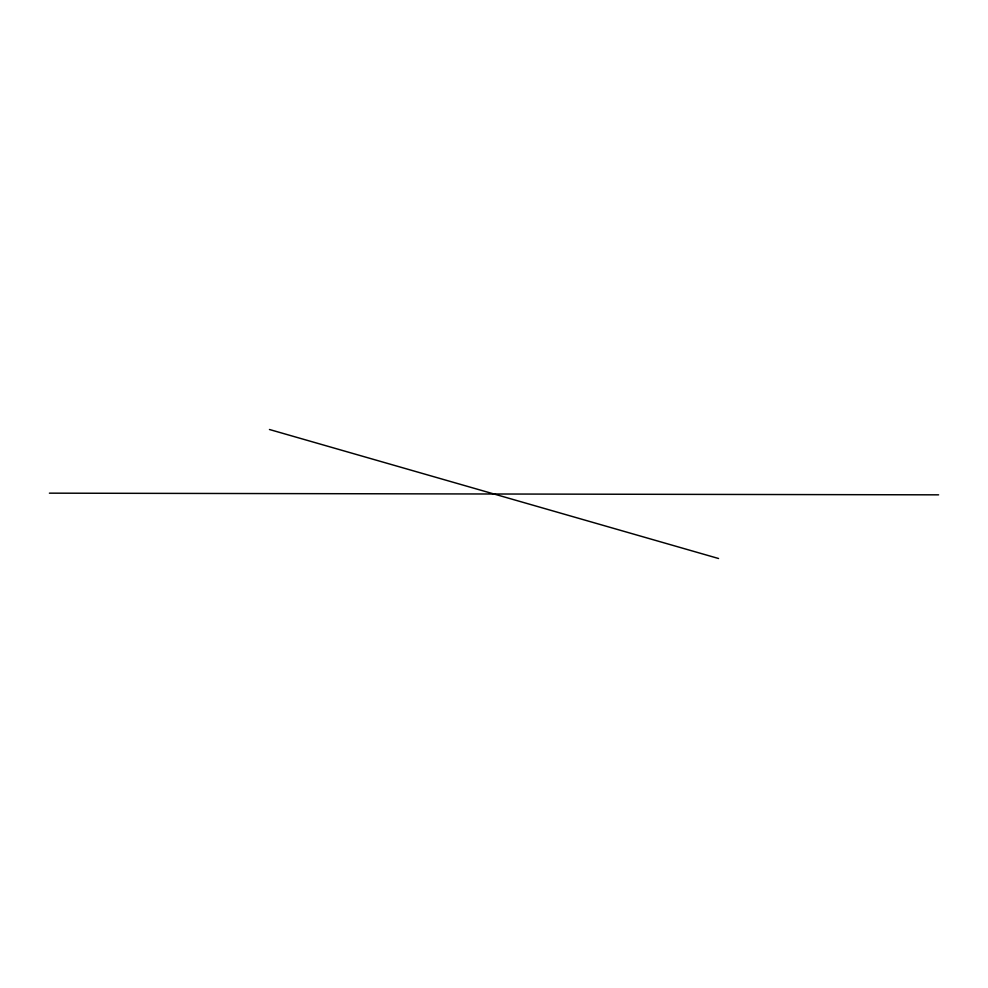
<?xml version="1.0" encoding="UTF-8"?>
<svg xmlns="http://www.w3.org/2000/svg" width="988" height="988" viewBox="0 0 988 988"><rect width="100%" height="100%" fill="white"/><g stroke="black" fill="none" stroke-linecap="round" stroke-linejoin="round"><path stroke-width="1.48" d="M49.4 493.16L938.6 494.84M269.452 429.496L718.548 558.504"/></g></svg>
